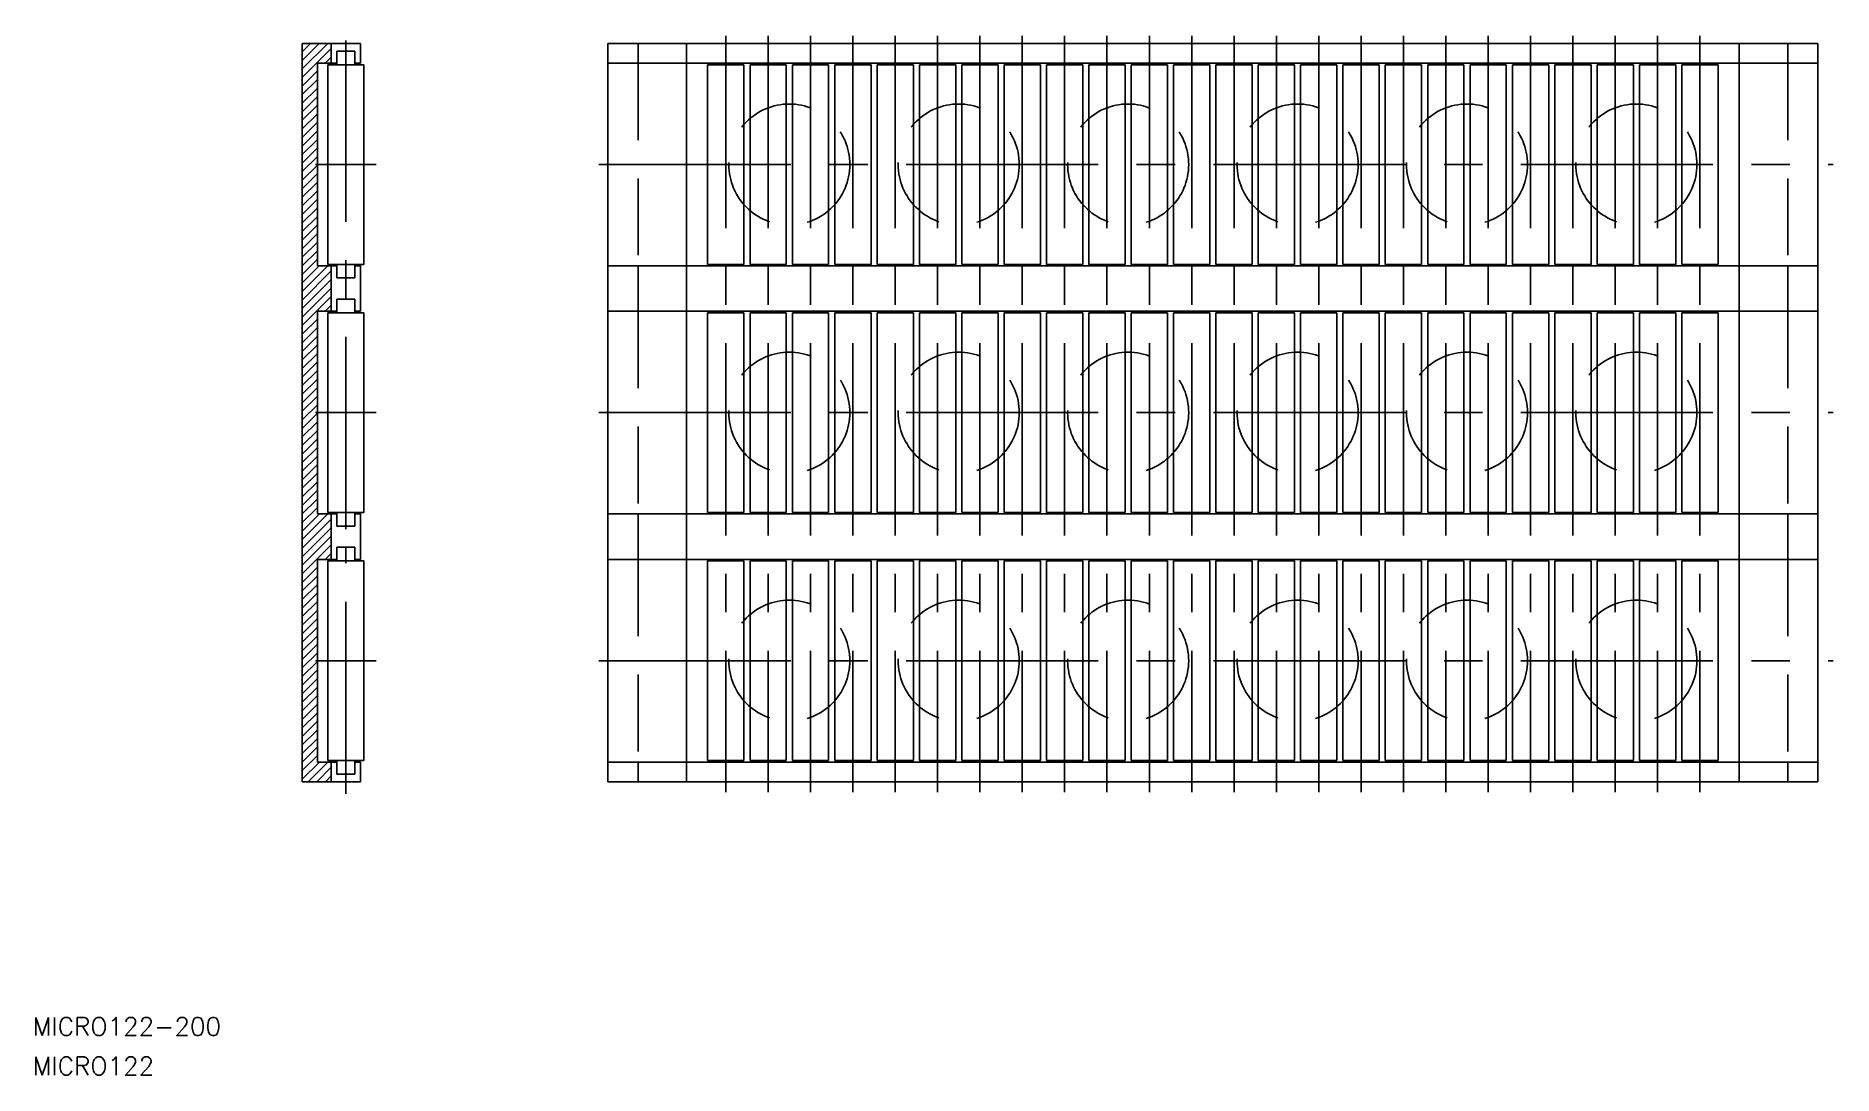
# Model space of a CAD drawing. Extents: x -95 to 202, y -48 to 123.
import ezdxf

# ---------------------------------------------------------------- set-up
doc = ezdxf.new("R2010")
doc.units = 0
doc.linetypes.add('CENTER', pattern=[50.8, 31.75, -6.35, 6.35, -6.35])
doc.linetypes.add('DASHED', pattern=[19.05, 12.7, -6.35])
doc.layers.get('0').update_dxf_attribs({"linetype": 'CONTINUOUS'})
doc.layers.add('CENTER', color=1, linetype='CENTER')
doc.styles.get("Standard").update_dxf_attribs({"font": 'txt.shx', "height": 3, "bigfont": 'bigfont.shx'})

# ---------------------------------------------------------------- blocks, each defined once
blk = doc.blocks.new('*U23')
at = {"color": 7, "linetype": 'CONTINUOUS'}
blk.add_text('MICRO122-200', height=3, dxfattribs=at).set_placement((-95.03, -41.96))
blk = doc.blocks.new('*U24')
at = {"color": 7, "linetype": 'CONTINUOUS'}
blk.add_text('MICRO122', height=3, dxfattribs=at).set_placement((-95.03, -48.48))

msp = doc.modelspace()

# ---------------------------------------------------------------- linework, layer by layer
at = {"color": 7, "linetype": 'CONTINUOUS'}
for p, q in [((-50.5, 0), (-50.5, 122)), ((-40.9, 122), (-50.5, 122)), ((-45.7, 122), (-45.7, 118.75)), ((-40.9, 118.75), (-40.9, 122)), ((0, 122), (0, 0)), ((200, 122), (0, 122)), ((5, 122), (5, 118.75)), ((195, 122), (195, 118.75)), ((200, 0), (200, 122)), ((-45.7, 120.75), (-45.7, 121)), ((-41.8, 120.75), (-44.8, 120.75)), ((-44.8, 120.75), (-44.8, 118.5)), ((-41.8, 120.75), (-41.8, 118.5)), ((-48, 118.75), (-48, 85.25)), ((-48, 118.75), (-45.7, 118.75)), ((-46.3, 85.5), (-46.3, 118.5)), ((-46.3, 118.5), (-40.3, 118.5)), ((-45.7, 118.75), (-44.8, 118.75)), ((-40.9, 118.75), (-41.8, 118.75)), ((-40.3, 85.5), (-40.3, 118.5)), ((200, 118.75), (0, 118.75)), ((13, 85.25), (13, 118.75)), ((16.5, 118.5), (16.5, 85.5)), ((16.5, 118.5), (22.5, 118.5)), ((18, 118.75), (18, 118.5)), ((21, 118.75), (21, 118.5)), ((22.5, 118.5), (22.5, 85.5)), ((23.5, 118.5), (23.5, 85.5)), ((23.5, 118.5), (29.5, 118.5)), ((25, 118.75), (25, 118.5)), ((28, 118.75), (28, 118.5)), ((29.5, 118.5), (29.5, 85.5)), ((30.5, 118.5), (30.5, 85.5)), ((30.5, 118.5), (36.5, 118.5)), ((32, 118.75), (32, 118.5)), ((35, 118.75), (35, 118.5)), ((36.5, 118.5), (36.5, 85.5)), ((37.5, 118.5), (37.5, 85.5)), ((37.5, 118.5), (43.5, 118.5)), ((39, 118.75), (39, 118.5)), ((42, 118.75), (42, 118.5)), ((43.5, 118.5), (43.5, 85.5)), ((44.5, 118.5), (44.5, 85.5)), ((44.5, 118.5), (50.5, 118.5)), ((46, 118.75), (46, 118.5)), ((49, 118.75), (49, 118.5)), ((50.5, 118.5), (50.5, 85.5)), ((51.5, 118.5), (51.5, 85.5)), ((51.5, 118.5), (57.5, 118.5)), ((53, 118.75), (53, 118.5)), ((56, 118.75), (56, 118.5)), ((57.5, 118.5), (57.5, 85.5)), ((58.5, 118.5), (58.5, 85.5)), ((58.5, 118.5), (64.5, 118.5)), ((60, 118.75), (60, 118.5)), ((63, 118.75), (63, 118.5)), ((64.5, 118.5), (64.5, 85.5)), ((65.5, 118.5), (65.5, 85.5)), ((65.5, 118.5), (71.5, 118.5)), ((67, 118.75), (67, 118.5)), ((70, 118.75), (70, 118.5)), ((71.5, 118.5), (71.5, 85.5)), ((72.5, 118.5), (72.5, 85.5)), ((72.5, 118.5), (78.5, 118.5)), ((74, 118.75), (74, 118.5)), ((77, 118.75), (77, 118.5)), ((78.5, 118.5), (78.5, 85.5)), ((79.5, 118.5), (79.5, 85.5)), ((79.5, 118.5), (85.5, 118.5)), ((81, 118.75), (81, 118.5)), ((84, 118.75), (84, 118.5)), ((85.5, 118.5), (85.5, 85.5)), ((86.5, 118.5), (86.5, 85.5)), ((86.5, 118.5), (92.5, 118.5)), ((88, 118.75), (88, 118.5)), ((91, 118.75), (91, 118.5)), ((92.5, 118.5), (92.5, 85.5)), ((93.5, 118.5), (93.5, 85.5)), ((93.5, 118.5), (99.5, 118.5)), ((95, 118.75), (95, 118.5)), ((98, 118.75), (98, 118.5)), ((99.5, 118.5), (99.5, 85.5)), ((100.5, 118.5), (100.5, 85.5)), ((100.5, 118.5), (106.5, 118.5)), ((102, 118.75), (102, 118.5)), ((105, 118.75), (105, 118.5)), ((106.5, 118.5), (106.5, 85.5)), ((107.5, 118.5), (107.5, 85.5)), ((107.5, 118.5), (113.5, 118.5)), ((109, 118.75), (109, 118.5)), ((112, 118.75), (112, 118.5)), ((113.5, 118.5), (113.5, 85.5)), ((114.5, 118.5), (114.5, 85.5)), ((114.5, 118.5), (120.5, 118.5)), ((116, 118.75), (116, 118.5)), ((119, 118.75), (119, 118.5)), ((120.5, 118.5), (120.5, 85.5)), ((121.5, 118.5), (121.5, 85.5)), ((121.5, 118.5), (127.5, 118.5)), ((123, 118.75), (123, 118.5)), ((126, 118.75), (126, 118.5)), ((127.5, 118.5), (127.5, 85.5)), ((128.5, 118.5), (128.5, 85.5)), ((128.5, 118.5), (134.5, 118.5)), ((130, 118.75), (130, 118.5)), ((133, 118.75), (133, 118.5)), ((134.5, 118.5), (134.5, 85.5)), ((135.5, 118.5), (135.5, 85.5)), ((135.5, 118.5), (141.5, 118.5)), ((137, 118.75), (137, 118.5)), ((140, 118.75), (140, 118.5)), ((141.5, 118.5), (141.5, 85.5)), ((142.5, 118.5), (142.5, 85.5)), ((142.5, 118.5), (148.5, 118.5)), ((144, 118.75), (144, 118.5)), ((147, 118.75), (147, 118.5)), ((148.5, 118.5), (148.5, 85.5)), ((149.5, 118.5), (149.5, 85.5)), ((149.5, 118.5), (155.5, 118.5)), ((151, 118.75), (151, 118.5)), ((154, 118.75), (154, 118.5)), ((155.5, 118.5), (155.5, 85.5)), ((156.5, 118.5), (156.5, 85.5)), ((156.5, 118.5), (162.5, 118.5)), ((158, 118.75), (158, 118.5)), ((161, 118.75), (161, 118.5)), ((162.5, 118.5), (162.5, 85.5)), ((163.5, 118.5), (163.5, 85.5)), ((163.5, 118.5), (169.5, 118.5)), ((165, 118.75), (165, 118.5)), ((168, 118.75), (168, 118.5)), ((169.5, 118.5), (169.5, 85.5)), ((170.5, 118.5), (170.5, 85.5)), ((170.5, 118.5), (176.5, 118.5)), ((172, 118.75), (172, 118.5)), ((175, 118.75), (175, 118.5)), ((176.5, 118.5), (176.5, 85.5)), ((177.5, 118.5), (177.5, 85.5)), ((177.5, 118.5), (183.5, 118.5)), ((179, 118.75), (179, 118.5)), ((182, 118.75), (182, 118.5)), ((183.5, 118.5), (183.5, 85.5)), ((187, 85.25), (187, 118.75)), ((-44.8, 85.25), (-48, 85.25)), ((-46.3, 85.5), (-40.3, 85.5)), ((-45.7, 85.25), (-45.7, 77.75)), ((-44.8, 83.25), (-44.8, 85.5)), ((-41.8, 83.25), (-44.8, 83.25)), ((-41.8, 83.25), (-41.8, 85.5)), ((-40.9, 85.25), (-41.8, 85.25)), ((-40.9, 77.75), (-40.9, 85.25)), ((0, 85.25), (200, 85.25)), ((5, 85.25), (5, 77.75)), ((16.5, 85.5), (22.5, 85.5)), ((18, 85.5), (18, 85.25)), ((21, 85.5), (21, 85.25)), ((23.5, 85.5), (29.5, 85.5)), ((25, 85.5), (25, 85.25)), ((28, 85.5), (28, 85.25)), ((30.5, 85.5), (36.5, 85.5)), ((32, 85.5), (32, 85.25)), ((35, 85.5), (35, 85.25)), ((37.5, 85.5), (43.5, 85.5)), ((39, 85.5), (39, 85.25)), ((42, 85.5), (42, 85.25)), ((44.5, 85.5), (50.5, 85.5)), ((46, 85.5), (46, 85.25)), ((49, 85.5), (49, 85.25)), ((51.5, 85.5), (57.5, 85.5)), ((53, 85.5), (53, 85.25)), ((56, 85.5), (56, 85.25)), ((58.5, 85.5), (64.5, 85.5)), ((60, 85.5), (60, 85.25)), ((63, 85.5), (63, 85.25)), ((65.5, 85.5), (71.5, 85.5)), ((67, 85.5), (67, 85.25)), ((70, 85.5), (70, 85.25)), ((72.5, 85.5), (78.5, 85.5)), ((74, 85.5), (74, 85.25)), ((77, 85.5), (77, 85.25)), ((79.5, 85.5), (85.5, 85.5)), ((81, 85.5), (81, 85.25)), ((84, 85.5), (84, 85.25)), ((86.5, 85.5), (92.5, 85.5)), ((88, 85.5), (88, 85.25)), ((91, 85.5), (91, 85.25)), ((93.5, 85.5), (99.5, 85.5)), ((95, 85.5), (95, 85.25)), ((98, 85.5), (98, 85.25)), ((100.5, 85.5), (106.5, 85.5)), ((102, 85.5), (102, 85.25)), ((105, 85.5), (105, 85.25)), ((107.5, 85.5), (113.5, 85.5)), ((109, 85.5), (109, 85.25)), ((112, 85.5), (112, 85.25)), ((114.5, 85.5), (120.5, 85.5)), ((116, 85.5), (116, 85.25)), ((119, 85.5), (119, 85.25)), ((121.5, 85.5), (127.5, 85.5)), ((123, 85.5), (123, 85.25)), ((126, 85.5), (126, 85.25)), ((128.5, 85.5), (134.5, 85.5)), ((130, 85.5), (130, 85.25)), ((133, 85.5), (133, 85.25)), ((135.5, 85.5), (141.5, 85.5)), ((137, 85.5), (137, 85.25)), ((140, 85.5), (140, 85.25)), ((142.5, 85.5), (148.5, 85.5)), ((144, 85.5), (144, 85.25)), ((147, 85.5), (147, 85.25)), ((149.5, 85.5), (155.5, 85.5)), ((151, 85.5), (151, 85.25)), ((154, 85.5), (154, 85.25)), ((156.5, 85.5), (162.5, 85.5)), ((158, 85.5), (158, 85.25)), ((161, 85.5), (161, 85.25)), ((163.5, 85.5), (169.5, 85.5)), ((165, 85.5), (165, 85.25)), ((168, 85.5), (168, 85.25)), ((170.5, 85.5), (176.5, 85.5)), ((172, 85.5), (172, 85.25)), ((175, 85.5), (175, 85.25)), ((177.5, 85.5), (183.5, 85.5)), ((179, 85.5), (179, 85.25)), ((182, 85.5), (182, 85.25)), ((195, 85.25), (195, 77.75)), ((-48, 44.25), (-48, 77.75)), ((-44.8, 77.75), (-48, 77.75)), ((-46.3, 44.5), (-46.3, 77.5)), ((-40.3, 77.5), (-46.3, 77.5)), ((-40.3, 77.5), (-46.3, 77.5)), ((-45.7, 78), (-45.7, 77.75)), ((-41.8, 79.75), (-44.8, 79.75)), ((-44.8, 79.75), (-44.8, 77.5)), ((-41.8, 79.75), (-41.8, 77.5)), ((-40.9, 77.75), (-41.8, 77.75)), ((-40.3, 44.5), (-40.3, 77.5)), ((0, 77.75), (200, 77.75)), ((13, 44.25), (13, 77.75)), ((16.5, 77.5), (16.5, 44.5)), ((16.5, 77.5), (22.5, 77.5)), ((18, 77.75), (18, 77.5)), ((21, 77.75), (21, 77.5)), ((22.5, 77.5), (22.5, 44.5)), ((23.5, 77.5), (23.5, 44.5)), ((23.5, 77.5), (29.5, 77.5)), ((25, 77.75), (25, 77.5)), ((28, 77.75), (28, 77.5)), ((29.5, 77.5), (29.5, 44.5)), ((30.5, 77.5), (30.5, 44.5)), ((30.5, 77.5), (36.5, 77.5)), ((32, 77.75), (32, 77.5)), ((35, 77.75), (35, 77.5)), ((36.5, 77.5), (36.5, 44.5)), ((37.5, 77.5), (37.5, 44.5)), ((37.5, 77.5), (43.5, 77.5)), ((39, 77.75), (39, 77.5)), ((42, 77.75), (42, 77.5)), ((43.5, 77.5), (43.5, 44.5)), ((44.5, 77.5), (44.5, 44.5)), ((44.5, 77.5), (50.5, 77.5)), ((46, 77.75), (46, 77.5)), ((49, 77.75), (49, 77.5)), ((50.5, 77.5), (50.5, 44.5)), ((51.5, 77.5), (51.5, 44.5)), ((51.5, 77.5), (57.5, 77.5)), ((53, 77.75), (53, 77.5)), ((56, 77.75), (56, 77.5)), ((57.5, 77.5), (57.5, 44.5)), ((58.5, 77.5), (58.5, 44.5)), ((58.5, 77.5), (64.5, 77.5)), ((60, 77.75), (60, 77.5)), ((63, 77.75), (63, 77.5)), ((64.5, 77.5), (64.5, 44.5)), ((65.5, 77.5), (65.5, 44.5)), ((65.5, 77.5), (71.5, 77.5)), ((67, 77.75), (67, 77.5)), ((70, 77.75), (70, 77.5)), ((71.5, 77.5), (71.5, 44.5)), ((72.5, 77.5), (72.5, 44.5)), ((72.5, 77.5), (78.5, 77.5)), ((74, 77.75), (74, 77.5)), ((77, 77.75), (77, 77.5)), ((78.5, 77.5), (78.5, 44.5)), ((79.5, 77.5), (79.5, 44.5)), ((79.5, 77.5), (85.5, 77.5)), ((81, 77.75), (81, 77.5)), ((84, 77.75), (84, 77.5)), ((85.5, 77.5), (85.5, 44.5)), ((86.5, 77.5), (86.5, 44.5)), ((86.5, 77.5), (92.5, 77.5)), ((88, 77.75), (88, 77.5)), ((91, 77.75), (91, 77.5)), ((92.5, 77.5), (92.5, 44.5)), ((93.5, 77.5), (93.5, 44.5)), ((93.5, 77.5), (99.5, 77.5)), ((95, 77.75), (95, 77.5)), ((98, 77.75), (98, 77.5)), ((99.5, 77.5), (99.5, 44.5)), ((100.5, 77.5), (100.5, 44.5)), ((100.5, 77.5), (106.5, 77.5)), ((102, 77.75), (102, 77.5)), ((105, 77.75), (105, 77.5)), ((106.5, 77.5), (106.5, 44.5)), ((107.5, 77.5), (107.5, 44.5)), ((107.5, 77.5), (113.5, 77.5)), ((109, 77.75), (109, 77.5)), ((112, 77.75), (112, 77.5)), ((113.5, 77.5), (113.5, 44.5)), ((114.5, 77.5), (114.5, 44.5)), ((114.5, 77.5), (120.5, 77.5)), ((116, 77.75), (116, 77.5)), ((119, 77.75), (119, 77.5)), ((120.5, 77.5), (120.5, 44.5)), ((121.5, 77.5), (121.5, 44.5)), ((121.5, 77.5), (127.5, 77.5)), ((123, 77.75), (123, 77.5)), ((126, 77.75), (126, 77.5)), ((127.5, 77.5), (127.5, 44.5)), ((128.5, 77.5), (128.5, 44.5)), ((128.5, 77.5), (134.5, 77.5)), ((130, 77.75), (130, 77.5)), ((133, 77.75), (133, 77.5)), ((134.5, 77.5), (134.5, 44.5)), ((135.5, 77.5), (135.5, 44.5)), ((135.5, 77.5), (141.5, 77.5)), ((137, 77.75), (137, 77.5)), ((140, 77.75), (140, 77.5)), ((141.5, 77.5), (141.5, 44.5)), ((142.5, 77.5), (142.5, 44.5)), ((142.5, 77.5), (148.5, 77.5)), ((144, 77.75), (144, 77.5)), ((147, 77.75), (147, 77.5)), ((148.5, 77.5), (148.5, 44.5)), ((149.5, 77.5), (149.5, 44.5)), ((149.5, 77.5), (155.5, 77.5)), ((151, 77.75), (151, 77.5)), ((154, 77.75), (154, 77.5)), ((155.5, 77.5), (155.5, 44.5)), ((156.5, 77.5), (156.5, 44.5)), ((156.5, 77.5), (162.5, 77.5)), ((158, 77.75), (158, 77.5)), ((161, 77.75), (161, 77.5)), ((162.5, 77.5), (162.5, 44.5)), ((163.5, 77.5), (163.5, 44.5)), ((163.5, 77.5), (169.5, 77.5)), ((165, 77.75), (165, 77.5)), ((168, 77.75), (168, 77.5)), ((169.5, 77.5), (169.5, 44.5)), ((170.5, 77.5), (170.5, 44.5)), ((170.5, 77.5), (176.5, 77.5)), ((172, 77.75), (172, 77.5)), ((175, 77.75), (175, 77.5)), ((176.5, 77.5), (176.5, 44.5)), ((177.5, 77.5), (177.5, 44.5)), ((177.5, 77.5), (183.5, 77.5)), ((179, 77.75), (179, 77.5)), ((182, 77.75), (182, 77.5)), ((183.5, 77.5), (183.5, 44.5)), ((187, 44.25), (187, 77.75)), ((-44.8, 44.25), (-48, 44.25)), ((-40.3, 44.5), (-46.3, 44.5)), ((-45.7, 44.25), (-45.7, 36.75)), ((-44.8, 44.5), (-44.8, 42.25)), ((-41.8, 42.25), (-44.8, 42.25)), ((-41.8, 42.25), (-41.8, 44.5)), ((-41.8, 44.25), (-40.9, 44.25)), ((-40.9, 36.75), (-40.9, 44.25)), ((0, 44.25), (200, 44.25)), ((5, 44.25), (5, 36.75)), ((16.5, 44.5), (22.5, 44.5)), ((18, 44.5), (18, 44.25)), ((21, 44.5), (21, 44.25)), ((23.5, 44.5), (29.5, 44.5)), ((25, 44.5), (25, 44.25)), ((28, 44.5), (28, 44.25)), ((30.5, 44.5), (36.5, 44.5)), ((32, 44.5), (32, 44.25)), ((35, 44.5), (35, 44.25)), ((37.5, 44.5), (43.5, 44.5)), ((39, 44.5), (39, 44.25)), ((42, 44.5), (42, 44.25)), ((44.5, 44.5), (50.5, 44.5)), ((46, 44.5), (46, 44.25)), ((49, 44.5), (49, 44.25)), ((51.5, 44.5), (57.5, 44.5)), ((53, 44.5), (53, 44.25)), ((56, 44.5), (56, 44.25)), ((58.5, 44.5), (64.5, 44.5)), ((60, 44.5), (60, 44.25)), ((63, 44.5), (63, 44.25)), ((65.5, 44.5), (71.5, 44.5)), ((67, 44.5), (67, 44.25)), ((70, 44.5), (70, 44.25)), ((72.5, 44.5), (78.5, 44.5)), ((74, 44.5), (74, 44.25)), ((77, 44.5), (77, 44.25)), ((79.5, 44.5), (85.5, 44.5)), ((81, 44.5), (81, 44.25)), ((84, 44.5), (84, 44.25)), ((86.5, 44.5), (92.5, 44.5)), ((88, 44.5), (88, 44.25)), ((91, 44.5), (91, 44.25)), ((93.5, 44.5), (99.5, 44.5)), ((95, 44.5), (95, 44.25)), ((98, 44.5), (98, 44.25)), ((100.5, 44.5), (106.5, 44.5)), ((102, 44.5), (102, 44.25)), ((105, 44.5), (105, 44.25)), ((107.5, 44.5), (113.5, 44.5)), ((109, 44.5), (109, 44.25)), ((112, 44.5), (112, 44.25)), ((114.5, 44.5), (120.5, 44.5)), ((116, 44.5), (116, 44.25)), ((119, 44.5), (119, 44.25)), ((121.5, 44.5), (127.5, 44.5)), ((123, 44.5), (123, 44.25)), ((126, 44.5), (126, 44.25)), ((128.5, 44.5), (134.5, 44.5)), ((130, 44.5), (130, 44.25)), ((133, 44.5), (133, 44.25)), ((135.5, 44.5), (141.5, 44.5)), ((137, 44.5), (137, 44.25)), ((140, 44.5), (140, 44.25)), ((142.5, 44.5), (148.5, 44.5)), ((144, 44.5), (144, 44.25)), ((147, 44.5), (147, 44.25)), ((149.5, 44.5), (155.5, 44.5)), ((151, 44.5), (151, 44.25)), ((154, 44.5), (154, 44.25)), ((156.5, 44.5), (162.5, 44.5)), ((158, 44.5), (158, 44.25)), ((161, 44.5), (161, 44.25)), ((163.5, 44.5), (169.5, 44.5)), ((165, 44.5), (165, 44.25)), ((168, 44.5), (168, 44.25)), ((170.5, 44.5), (176.5, 44.5)), ((172, 44.5), (172, 44.25)), ((175, 44.5), (175, 44.25)), ((177.5, 44.5), (183.5, 44.5)), ((179, 44.5), (179, 44.25)), ((182, 44.5), (182, 44.25)), ((195, 44.25), (195, 36.75)), ((-41.8, 38.75), (-44.8, 38.75)), ((-44.8, 38.75), (-44.8, 36.5)), ((-41.8, 38.75), (-41.8, 36.5)), ((-48, 3.25), (-48, 36.75)), ((-44.8, 36.75), (-48, 36.75)), ((-46.3, 36.5), (-46.3, 3.5)), ((-40.3, 36.5), (-46.3, 36.5)), ((-40.9, 36.75), (-41.8, 36.75)), ((-40.3, 36.5), (-40.3, 3.5)), ((0, 36.75), (200, 36.75)), ((13, 3.25), (13, 36.75)), ((16.5, 36.5), (16.5, 3.5)), ((16.5, 36.5), (22.5, 36.5)), ((18, 36.75), (18, 36.5)), ((21, 36.75), (21, 36.5)), ((22.5, 36.5), (22.5, 3.5)), ((23.5, 36.5), (23.5, 3.5)), ((23.5, 36.5), (29.5, 36.5)), ((25, 36.75), (25, 36.5)), ((28, 36.75), (28, 36.5)), ((29.5, 36.5), (29.5, 3.5)), ((30.5, 36.5), (30.5, 3.5)), ((30.5, 36.5), (36.5, 36.5)), ((32, 36.75), (32, 36.5)), ((35, 36.75), (35, 36.5)), ((36.5, 36.5), (36.5, 3.5)), ((37.5, 36.5), (37.5, 3.5)), ((37.5, 36.5), (43.5, 36.5)), ((39, 36.75), (39, 36.5)), ((42, 36.75), (42, 36.5)), ((43.5, 36.5), (43.5, 3.5)), ((44.5, 36.5), (44.5, 3.5)), ((44.5, 36.5), (50.5, 36.5)), ((46, 36.75), (46, 36.5)), ((49, 36.75), (49, 36.5)), ((50.5, 36.5), (50.5, 3.5)), ((51.5, 36.5), (51.5, 3.5)), ((51.5, 36.5), (57.5, 36.5)), ((53, 36.75), (53, 36.5)), ((56, 36.75), (56, 36.5)), ((57.5, 36.5), (57.5, 3.5)), ((58.5, 36.5), (58.5, 3.5)), ((58.5, 36.5), (64.5, 36.5)), ((60, 36.75), (60, 36.5)), ((63, 36.75), (63, 36.5)), ((64.5, 36.5), (64.5, 3.5)), ((65.5, 36.5), (65.5, 3.5)), ((65.5, 36.5), (71.5, 36.5)), ((67, 36.75), (67, 36.5)), ((70, 36.75), (70, 36.5)), ((71.5, 36.5), (71.5, 3.5)), ((72.5, 36.5), (72.5, 3.5)), ((72.5, 36.5), (78.5, 36.5)), ((74, 36.75), (74, 36.5)), ((77, 36.75), (77, 36.5)), ((78.5, 36.5), (78.5, 3.5)), ((79.5, 36.5), (79.5, 3.5)), ((79.5, 36.5), (85.5, 36.5)), ((81, 36.75), (81, 36.5)), ((84, 36.75), (84, 36.5)), ((85.5, 36.5), (85.5, 3.5)), ((86.5, 36.5), (86.5, 3.5)), ((86.5, 36.5), (92.5, 36.5)), ((88, 36.75), (88, 36.5)), ((91, 36.75), (91, 36.5)), ((92.5, 36.5), (92.5, 3.5)), ((93.5, 36.5), (93.5, 3.5)), ((93.5, 36.5), (99.5, 36.5)), ((95, 36.75), (95, 36.5)), ((98, 36.75), (98, 36.5)), ((99.5, 36.5), (99.5, 3.5)), ((100.5, 36.5), (100.5, 3.5)), ((100.5, 36.5), (106.5, 36.5)), ((102, 36.75), (102, 36.5)), ((105, 36.75), (105, 36.5)), ((106.5, 36.5), (106.5, 3.5)), ((107.5, 36.5), (107.5, 3.5)), ((107.5, 36.5), (113.5, 36.5)), ((109, 36.75), (109, 36.5)), ((112, 36.75), (112, 36.5)), ((113.5, 36.5), (113.5, 3.5)), ((114.5, 36.5), (114.5, 3.5)), ((114.5, 36.5), (120.5, 36.5)), ((116, 36.75), (116, 36.5)), ((119, 36.75), (119, 36.5)), ((120.5, 36.5), (120.5, 3.5)), ((121.5, 36.5), (121.5, 3.5)), ((121.5, 36.5), (127.5, 36.5)), ((123, 36.75), (123, 36.5)), ((126, 36.75), (126, 36.5)), ((127.5, 36.5), (127.5, 3.5)), ((128.5, 36.5), (128.5, 3.5)), ((128.5, 36.5), (134.5, 36.5)), ((130, 36.75), (130, 36.5)), ((133, 36.75), (133, 36.5)), ((134.5, 36.5), (134.5, 3.5)), ((135.5, 36.5), (135.5, 3.5)), ((135.5, 36.5), (141.5, 36.5)), ((137, 36.75), (137, 36.5)), ((140, 36.75), (140, 36.5)), ((141.5, 36.5), (141.5, 3.5)), ((142.5, 36.5), (142.5, 3.5)), ((142.5, 36.5), (148.5, 36.5)), ((144, 36.75), (144, 36.5)), ((147, 36.75), (147, 36.5)), ((148.5, 36.5), (148.5, 3.5)), ((149.5, 36.5), (149.5, 3.5)), ((149.5, 36.5), (155.5, 36.5)), ((151, 36.75), (151, 36.5)), ((154, 36.75), (154, 36.5)), ((155.5, 36.5), (155.5, 3.5)), ((156.5, 36.5), (156.5, 3.5)), ((156.5, 36.5), (162.5, 36.5)), ((158, 36.75), (158, 36.5)), ((161, 36.75), (161, 36.5)), ((162.5, 36.5), (162.5, 3.5)), ((163.5, 36.5), (163.5, 3.5)), ((163.5, 36.5), (169.5, 36.5)), ((165, 36.75), (165, 36.5)), ((168, 36.75), (168, 36.5)), ((169.5, 36.5), (169.5, 3.5)), ((170.5, 36.5), (170.5, 3.5)), ((170.5, 36.5), (176.5, 36.5)), ((172, 36.75), (172, 36.5)), ((175, 36.75), (175, 36.5)), ((176.5, 36.5), (176.5, 3.5)), ((177.5, 36.5), (177.5, 3.5)), ((177.5, 36.5), (183.5, 36.5)), ((179, 36.75), (179, 36.5)), ((182, 36.75), (182, 36.5)), ((183.5, 36.5), (183.5, 3.5)), ((187, 3.25), (187, 36.75)), ((-45.7, 3.25), (-48, 3.25)), ((-40.3, 3.5), (-46.3, 3.5)), ((-45.7, 0), (-45.7, 3.25)), ((-45.7, 3.25), (-44.8, 3.25)), ((-44.8, 1.25), (-44.8, 3.5)), ((-41.8, 1.25), (-41.8, 3.5)), ((-40.9, 3.25), (-41.8, 3.25)), ((-40.9, 3.25), (-40.9, 0)), ((0, 3.25), (200, 3.25)), ((5, 3.25), (5, 0)), ((16.5, 3.5), (22.5, 3.5)), ((18, 3.5), (18, 3.25)), ((21, 3.5), (21, 3.25)), ((23.5, 3.5), (29.5, 3.5)), ((25, 3.5), (25, 3.25)), ((28, 3.5), (28, 3.25)), ((30.5, 3.5), (36.5, 3.5)), ((32, 3.5), (32, 3.25)), ((35, 3.5), (35, 3.25)), ((37.5, 3.5), (43.5, 3.5)), ((39, 3.5), (39, 3.25)), ((42, 3.5), (42, 3.25)), ((44.5, 3.5), (50.5, 3.5)), ((46, 3.5), (46, 3.25)), ((49, 3.5), (49, 3.25)), ((51.5, 3.5), (57.5, 3.5)), ((53, 3.5), (53, 3.25)), ((56, 3.5), (56, 3.25)), ((58.5, 3.5), (64.5, 3.5)), ((60, 3.5), (60, 3.25)), ((63, 3.5), (63, 3.25)), ((65.5, 3.5), (71.5, 3.5)), ((67, 3.5), (67, 3.25)), ((70, 3.5), (70, 3.25)), ((72.5, 3.5), (78.5, 3.5)), ((74, 3.5), (74, 3.25)), ((77, 3.5), (77, 3.25)), ((79.5, 3.5), (85.5, 3.5)), ((81, 3.5), (81, 3.25)), ((84, 3.5), (84, 3.25)), ((86.5, 3.5), (92.5, 3.5)), ((88, 3.5), (88, 3.25)), ((91, 3.5), (91, 3.25)), ((93.5, 3.5), (99.5, 3.5)), ((95, 3.5), (95, 3.25)), ((98, 3.5), (98, 3.25)), ((100.5, 3.5), (106.5, 3.5)), ((102, 3.5), (102, 3.25)), ((105, 3.5), (105, 3.25)), ((107.5, 3.5), (113.5, 3.5)), ((109, 3.5), (109, 3.25)), ((112, 3.5), (112, 3.25)), ((114.5, 3.5), (120.5, 3.5)), ((116, 3.5), (116, 3.25)), ((119, 3.5), (119, 3.25)), ((121.5, 3.5), (127.5, 3.5)), ((123, 3.5), (123, 3.25)), ((126, 3.5), (126, 3.25)), ((128.5, 3.5), (134.5, 3.5)), ((130, 3.5), (130, 3.25)), ((133, 3.5), (133, 3.25)), ((135.5, 3.5), (141.5, 3.5)), ((137, 3.5), (137, 3.25)), ((140, 3.5), (140, 3.25)), ((142.5, 3.5), (148.5, 3.5)), ((144, 3.5), (144, 3.25)), ((147, 3.5), (147, 3.25)), ((149.5, 3.5), (155.5, 3.5)), ((151, 3.5), (151, 3.25)), ((154, 3.5), (154, 3.25)), ((156.5, 3.5), (162.5, 3.5)), ((158, 3.5), (158, 3.25)), ((161, 3.5), (161, 3.25)), ((163.5, 3.5), (169.5, 3.5)), ((165, 3.5), (165, 3.25)), ((168, 3.5), (168, 3.25)), ((170.5, 3.5), (176.5, 3.5)), ((172, 3.5), (172, 3.25)), ((175, 3.5), (175, 3.25)), ((177.5, 3.5), (183.5, 3.5)), ((179, 3.5), (179, 3.25)), ((182, 3.5), (182, 3.25)), ((195, 3.25), (195, 0)), ((-40.9, 0), (-50.5, 0)), ((-41.8, 1.25), (-44.8, 1.25)), ((0, 0), (200, 0))]:
    msp.add_line(p, q, dxfattribs=at)
at = {"color": 3, "linetype": 'CONTINUOUS'}
for p, q in [((-50.5, 120.62), (-49.12, 122)), ((-50.5, 119.21), (-47.71, 122)), ((-50.5, 117.79), (-46.29, 122)), ((-50.5, 116.38), (-45.7, 121.18)), ((-46.71, 118.75), (-45.7, 119.76)), ((-50.5, 114.96), (-48, 117.46)), ((-50.5, 113.55), (-48, 116.05)), ((-50.5, 112.13), (-48, 114.63)), ((-50.5, 110.72), (-48, 113.22)), ((-50.5, 109.31), (-48, 111.81)), ((-50.5, 107.89), (-48, 110.39)), ((-50.5, 106.48), (-48, 108.98)), ((-50.5, 105.06), (-48, 107.56)), ((-50.5, 103.65), (-48, 106.15)), ((-50.5, 102.24), (-48, 104.74)), ((-50.5, 100.82), (-48, 103.32)), ((-50.5, 99.41), (-48, 101.91)), ((-50.5, 97.99), (-48, 100.49)), ((-50.5, 96.58), (-48, 99.08)), ((-50.5, 95.16), (-48, 97.66)), ((-50.5, 93.75), (-48, 96.25)), ((-50.5, 92.34), (-48, 94.84)), ((-50.5, 90.92), (-48, 93.42)), ((-50.5, 89.51), (-48, 92.01)), ((-50.5, 88.09), (-48, 90.59)), ((-50.5, 86.68), (-48, 89.18)), ((-50.5, 85.26), (-48, 87.76)), ((-50.5, 83.85), (-48, 86.35)), ((-50.5, 82.44), (-47.69, 85.25)), ((-50.5, 81.02), (-46.27, 85.25)), ((-50.5, 79.61), (-45.7, 84.41)), ((-50.5, 78.19), (-45.7, 82.99)), ((-50.5, 76.78), (-45.7, 81.58)), ((-50.5, 75.37), (-45.7, 80.17)), ((-46.7, 77.75), (-45.7, 78.75)), ((-50.5, 73.95), (-48, 76.45)), ((-50.5, 72.54), (-48, 75.04)), ((-50.5, 71.12), (-48, 73.62)), ((-50.5, 69.71), (-48, 72.21)), ((-50.5, 68.29), (-48, 70.79)), ((-50.5, 66.88), (-48, 69.38)), ((-50.5, 65.47), (-48, 67.97)), ((-50.5, 64.05), (-48, 66.55)), ((-50.5, 62.64), (-48, 65.14)), ((-50.5, 61.22), (-48, 63.72)), ((-50.5, 59.81), (-48, 62.31)), ((-50.5, 58.39), (-48, 60.89)), ((-50.5, 56.98), (-48, 59.48)), ((-50.5, 55.57), (-48, 58.07)), ((-50.5, 54.15), (-48, 56.65)), ((-50.5, 52.74), (-48, 55.24)), ((-50.5, 51.32), (-48, 53.82)), ((-50.5, 49.91), (-48, 52.41)), ((-50.5, 48.49), (-48, 50.99)), ((-50.5, 47.08), (-48, 49.58)), ((-50.5, 45.67), (-48, 48.17)), ((-50.5, 44.25), (-48, 46.75)), ((-50.5, 42.84), (-48, 45.34)), ((-50.5, 41.42), (-47.67, 44.25)), ((-50.5, 40.01), (-46.26, 44.25)), ((-50.5, 38.6), (-45.7, 43.4)), ((-50.5, 37.18), (-45.7, 41.98)), ((-50.5, 35.77), (-45.7, 40.57)), ((-50.5, 34.35), (-45.7, 39.15)), ((-46.69, 36.75), (-45.7, 37.74)), ((-50.5, 32.94), (-48, 35.44)), ((-50.5, 31.52), (-48, 34.02)), ((-50.5, 30.11), (-48, 32.61)), ((-50.5, 28.7), (-48, 31.2)), ((-50.5, 27.28), (-48, 29.78)), ((-50.5, 25.87), (-48, 28.37)), ((-50.5, 24.45), (-48, 26.95)), ((-50.5, 23.04), (-48, 25.54)), ((-50.5, 21.62), (-48, 24.12)), ((-50.5, 20.21), (-48, 22.71)), ((-50.5, 18.8), (-48, 21.3)), ((-50.5, 17.38), (-48, 19.88)), ((-50.5, 15.97), (-48, 18.47)), ((-50.5, 14.55), (-48, 17.05)), ((-50.5, 13.14), (-48, 15.64)), ((-50.5, 11.73), (-48, 14.23)), ((-50.5, 10.31), (-48, 12.81)), ((-50.5, 8.9), (-48, 11.4)), ((-50.5, 7.48), (-48, 9.98)), ((-50.5, 6.07), (-48, 8.57)), ((-50.5, 4.65), (-48, 7.15)), ((-50.5, 3.24), (-48, 5.74)), ((-50.5, 1.83), (-48, 4.33)), ((-50.5, 0.41), (-47.66, 3.25)), ((-49.5, 0), (-46.25, 3.25)), ((-48.08, 0), (-45.7, 2.38)), ((-46.67, 0), (-45.7, 0.97))]:
    msp.add_line(p, q, dxfattribs=at)
at = {"color": 3, "linetype": 'DASHED'}
for p, q in [((13, 118.75), (13, 122)), ((187, 118.75), (187, 122)), ((5, 118.75), (5, 85.25)), ((195, 118.75), (195, 85.25)), ((13, 77.75), (13, 85.25)), ((187, 77.75), (187, 85.25)), ((5, 77.75), (5, 44.25)), ((195, 77.75), (195, 44.25)), ((13, 36.75), (13, 44.25)), ((187, 36.75), (187, 44.25)), ((5, 36.75), (5, 3.25)), ((195, 36.75), (195, 3.25)), ((13, 0), (13, 3.25)), ((187, 0), (187, 3.25))]:
    msp.add_line(p, q, dxfattribs=at)
for centre in [(30, 102), (58, 102), (86, 102), (114, 102), (142, 102), (170, 102), (30, 61), (58, 61), (86, 61), (114, 61), (142, 61), (170, 61), (30, 20), (58, 20), (86, 20), (114, 20), (142, 20), (170, 20)]:
    msp.add_circle(centre, 10, dxfattribs=at)
at = {"layer": 'CENTER', "color": 1, "linetype": 'CENTER'}
for p, q in [((-43.3, 41.75), (-43.3, 122.5)), ((19.5, 123.25), (19.5, -1.75)), ((26.5, 123.25), (26.5, -1.75)), ((33.5, 123.25), (33.5, -1.75)), ((40.5, 123.25), (40.5, -1.75)), ((47.5, 123.25), (47.5, -1.75)), ((54.5, 123.25), (54.5, -1.75)), ((61.5, 123.25), (61.5, -1.75)), ((68.5, 123.25), (68.5, -1.75)), ((75.5, 123.25), (75.5, -1.75)), ((82.5, 123.25), (82.5, -1.75)), ((89.5, 123.25), (89.5, -1.75)), ((96.5, 123.25), (96.5, -1.75)), ((103.5, 123.25), (103.5, -1.75)), ((110.5, 123.25), (110.5, -1.75)), ((117.5, 123.25), (117.5, -1.75)), ((124.5, 123.25), (124.5, -1.75)), ((131.5, 123.25), (131.5, -1.75)), ((138.5, 123.25), (138.5, -1.75)), ((145.5, 123.25), (145.5, -1.75)), ((152.5, 123.25), (152.5, -1.75)), ((159.5, 123.25), (159.5, -1.75)), ((166.5, 123.25), (166.5, -1.75)), ((173.5, 123.25), (173.5, -1.75)), ((180.5, 123.25), (180.5, -1.75)), ((-48.3, 102), (-38.3, 102)), ((-1.5, 102), (202.5, 102)), ((-48.3, 61), (-38.3, 61)), ((-1.5, 61), (202.5, 61)), ((-43.3, -2), (-43.3, 38.75)), ((-48.3, 20), (-38.3, 20)), ((-1.5, 20), (202.5, 20))]:
    msp.add_line(p, q, dxfattribs=at)

# ---------------------------------------------------------------- block references
at = {"color": 7, "linetype": 'CONTINUOUS'}
for name in ['*U23', '*U24']:
    msp.add_blockref(name, (0, 0), dxfattribs=at)

doc.saveas('drawing.dxf')
